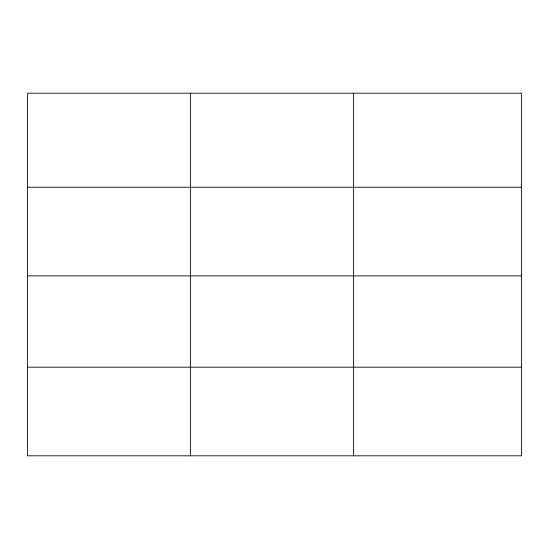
<?xml version="1.0" encoding="UTF-8"?>
<svg xmlns="http://www.w3.org/2000/svg" width="549" height="549" viewBox="0 0 549 549"><rect width="100%" height="100%" fill="white"/><g stroke="black" fill="none" stroke-linecap="round" stroke-linejoin="round"><path stroke-width="0.82" d="M521.55 275.873L521.55 93.193L27.45 93.193L27.45 455.807L521.55 455.807L521.55 275.873L27.45 275.873M27.45 187.25L521.55 187.25M27.45 367.185L521.55 367.185M353.556 93.193L353.556 455.807M190.503 93.193L190.503 455.807"/></g></svg>
